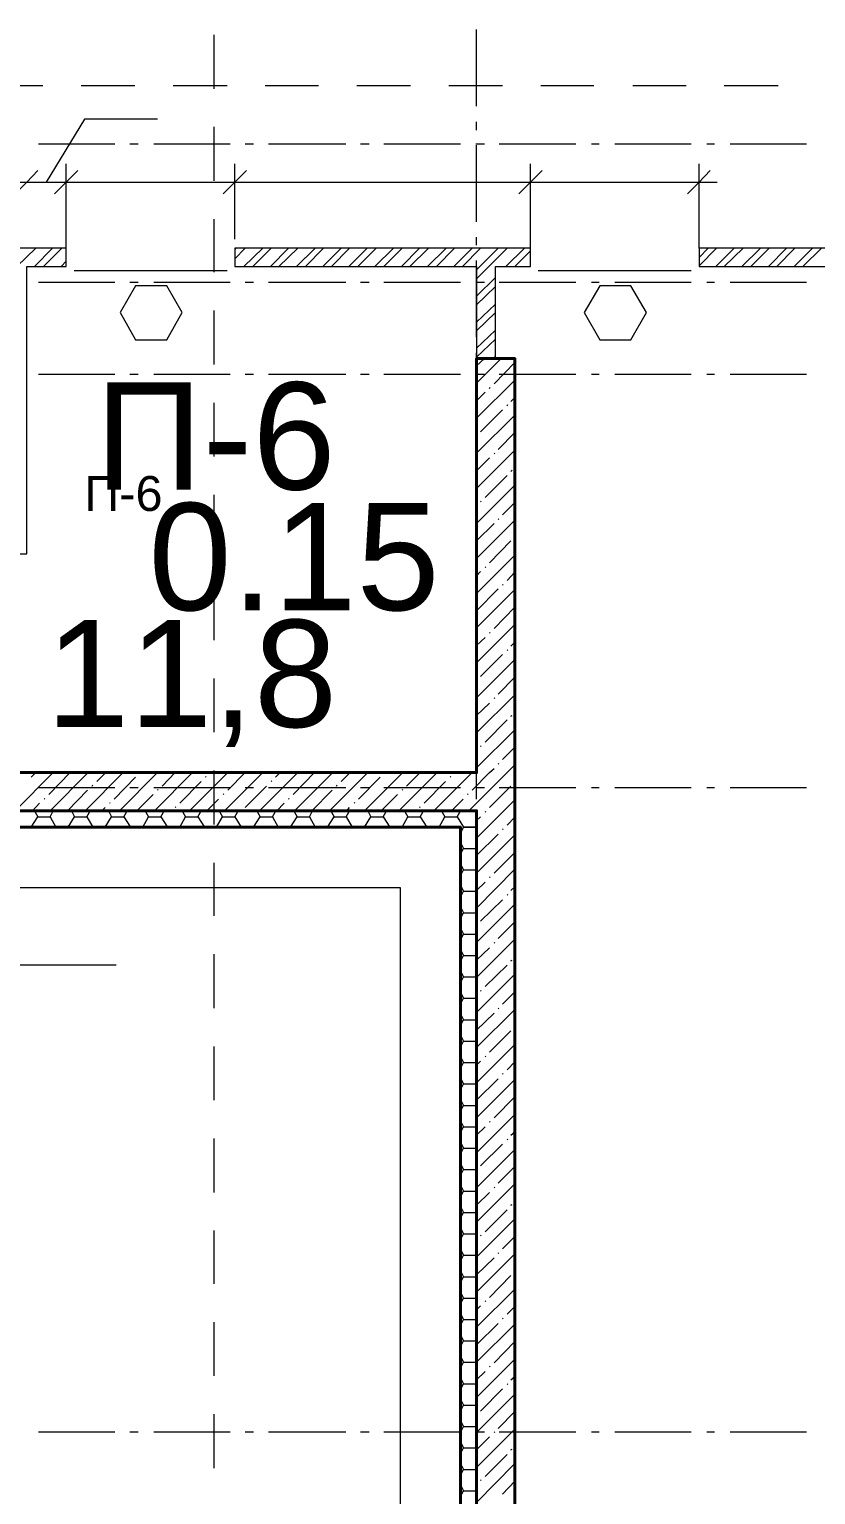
# Model space of a CAD drawing. Header units: millimetres. Extents: x -213547 to 415037, y -3642 to 106956.
# Drawn here: x -120404 to -115265, y 8437 to 18005 of the extents above; entities that cross this region are included whole.
import ezdxf

# ---------------------------------------------------------------- set-up
doc = ezdxf.new("R2010")
doc.units = ezdxf.units.MM
doc.layers.add('PDF _Текст', color=7, linetype='Continuous')
doc.styles.get("Standard").update_dxf_attribs({"font": 'arial.ttf'})

msp = doc.modelspace()

# ---------------------------------------------------------------- linework, layer by layer
at = {"lineweight": 9}
for points in [[(-122034.9, 12402), (-117980.7, 12402), (-117980.7, 4645.2), (-81234.7, 4645.2), (-81234.7, 27161.4), (-86394.6, 27161.4), (-95083.3, 27161.4), (-113278.4, 27161.4), (-113278.4, 32867.8), (-122094.2, 32867.8), (-122094.2, 32465.3)], [(-117480.8, 17502.5), (-117480.8, 18002.4)], [(-119196.6, 17616.9), (-119196.6, 17968.5)], [(-120666.6, 17638.1), (-120315, 17638.1)], [(-120065, 17638.1), (-119713.4, 17638.1)], [(-119463.4, 17638.1), (-119111.8, 17638.1)], [(-118861.9, 17638.1), (-118514.5, 17638.1)], [(-118264.6, 17638.1), (-117912.9, 17638.1)], [(-117663, 17638.1), (-117311.4, 17638.1)], [(-117061.4, 17638.1), (-116714.1, 17638.1)], [(-116459.9, 17638.1), (-116112.5, 17638.1)], [(-115862.6, 17638.1), (-115510.9, 17638.1)], [(-119565.1, 17417.8), (-120043.8, 17417.8), (-120293.8, 17006.9)], [(-119196.6, 17015.4), (-119196.6, 17367)], [(-117480.8, 17345.8), (-117480.8, 17400.9)], [(-120344.6, 17256.8), (-119844.7, 17256.8)], [(-119747.3, 17256.8), (-119692.2, 17256.8)], [(-119590.5, 17256.8), (-119090.7, 17256.8)], [(-118993.2, 17256.8), (-118938.1, 17256.8)], [(-118840.7, 17256.8), (-118336.6, 17256.8)], [(-118239.1, 17256.8), (-118184.1, 17256.8)], [(-118086.6, 17256.8), (-117586.7, 17256.8)], [(-117485.1, 17256.8), (-117430, 17256.8)], [(-117480.8, 16748.5), (-117480.8, 17248.4)], [(-117332.6, 17256.8), (-116832.7, 17256.8)], [(-116731, 17256.8), (-116680.2, 17256.8)], [(-116578.5, 17256.8), (-116078.6, 17256.8)], [(-115976.9, 17256.8), (-115926.1, 17256.8)], [(-115824.4, 17256.8), (-115324.5, 17256.8)], [(-120162.4, 16574.8), (-120162.4, 17006.9), (-120162.4, 17125.5)], [(-119061, 16634.1), (-119061, 17006.9), (-119061, 17125.5)], [(-117129.2, 16574.8), (-117129.2, 17006.9), (-117129.2, 17125.5)], [(-116027.8, 16574.8), (-116027.8, 17006.9), (-116027.8, 17125.5)], [(-121992.5, 17006.9), (-120543.7, 17006.9), (-120420.9, 17006.9), (-120162.4, 17006.9), (-119061, 17006.9), (-117129.2, 17006.9), (-115909.2, 17006.9)], [(-119196.6, 16418), (-119196.6, 16765.4)], [(-120543.7, 16396.8), (-120484.4, 16456.2), (-120361.6, 16574.8)], [(-120370, 16456.2), (-120251.4, 16574.8)], [(-120310.7, 16456.2), (-120192.1, 16574.8)], [(-119061, 16566.3), (-119052.5, 16574.8)], [(-119061, 16507), (-118993.2, 16574.8)], [(-119001.7, 16456.2), (-118878.8, 16574.8)], [(-118942.4, 16456.2), (-118823.8, 16574.8)], [(-118828, 16456.2), (-118709.4, 16574.8)], [(-118772.9, 16456.2), (-118650.1, 16574.8)], [(-118658.5, 16456.2), (-118535.7, 16574.8)], [(-118599.2, 16456.2), (-118480.6, 16574.8)], [(-118484.9, 16456.2), (-118366.2, 16574.8)], [(-118429.8, 16456.2), (-118311.2, 16574.8)], [(-118315.4, 16456.2), (-118196.8, 16574.8)], [(-118256.1, 16456.2), (-118137.5, 16574.8)], [(-118145.9, 16456.2), (-118023.1, 16574.8)], [(-118086.6, 16456.2), (-117968, 16574.8)], [(-117972.3, 16456.2), (-117853.6, 16574.8)], [(-117917.2, 16456.2), (-117794.3, 16574.8)], [(-117802.8, 16456.2), (-117679.9, 16574.8)], [(-117743.5, 16456.2), (-117624.9, 16574.8)], [(-117629.1, 16456.2), (-117510.5, 16574.8)], [(-117574, 16456.2), (-117455.4, 16574.8)], [(-117480.8, 16596), (-117480.8, 16646.8)], [(-117480.8, 16435), (-117459.7, 16456.2), (-117341, 16574.8)], [(-117480.8, 16375.7), (-117400.4, 16456.2), (-117281.7, 16574.8)], [(-117290.2, 16456.2), (-117167.4, 16574.8)], [(-117230.9, 16456.2), (-117129.2, 16557.8)], [(-116027.8, 16515.5), (-115968.5, 16574.8)], [(-116027.8, 16460.4), (-115913.4, 16574.8)], [(-115917.6, 16456.2), (-115799, 16574.8)], [(-115862.6, 16456.2), (-115739.7, 16574.8)], [(-115748.2, 16456.2), (-115625.3, 16574.8)], [(-115688.9, 16456.2), (-115570.3, 16574.8)], [(-115574.5, 16456.2), (-115455.9, 16574.8)], [(-115519.4, 16456.2), (-115400.8, 16574.8)], [(-115405, 16456.2), (-115286.4, 16574.8)], [(-115350, 16456.2), (-115227.1, 16574.8)], [(-120196.3, 16456.2), (-120162.4, 16490)], [(-117480.8, 15994.4), (-117480.8, 16494.3)], [(-120111.6, 16430.7), (-119111.8, 16430.7)], [(-117480.8, 16261.3), (-117358, 16384.1)], [(-117078.4, 16430.7), (-116078.6, 16430.7)], [(-120344.6, 16354.5), (-119844.7, 16354.5)], [(-119747.3, 16354.5), (-119692.2, 16354.5)], [(-119590.5, 16354.5), (-119090.7, 16354.5)], [(-118993.2, 16354.5), (-118938.1, 16354.5)], [(-118840.7, 16354.5), (-118336.6, 16354.5)], [(-118239.1, 16354.5), (-118184.1, 16354.5)], [(-118086.6, 16354.5), (-117586.7, 16354.5)], [(-117485.1, 16354.5), (-117430, 16354.5)], [(-117480.8, 16206.2), (-117358, 16324.8)], [(-117332.6, 16354.5), (-116832.7, 16354.5)], [(-116731, 16354.5), (-116680.2, 16354.5)], [(-116578.5, 16354.5), (-116078.6, 16354.5)], [(-115976.9, 16354.5), (-115926.1, 16354.5)], [(-115824.4, 16354.5), (-115324.5, 16354.5)], [(-117480.8, 16091.8), (-117358, 16210.4)], [(-119196.6, 15816.5), (-119196.6, 16168.1)], [(-117480.8, 16036.8), (-117358, 16155.4)], [(-117480.8, 15922.4), (-117358, 16041)], [(-117480.8, 15863.1), (-117358, 15981.7)], [(-117480.8, 15841.9), (-117480.8, 15892.7)], [(-117480.8, 15693.6), (-117319.9, 15854.6)], [(-117480.8, 15808), (-117430, 15854.6)], [(-117374.9, 15854.6), (-117358, 15871.5)], [(-117366.5, 15689.4), (-117230.9, 15829.2)], [(-120344.6, 15752.9), (-119844.7, 15752.9)], [(-119747.3, 15752.9), (-119692.2, 15752.9)], [(-119590.5, 15752.9), (-119090.7, 15752.9)], [(-118993.2, 15752.9), (-118938.1, 15752.9)], [(-118840.7, 15752.9), (-118336.6, 15752.9)], [(-118239.1, 15752.9), (-118184.1, 15752.9)], [(-118086.6, 15752.9), (-117586.7, 15752.9)], [(-117485.1, 15752.9), (-117430, 15752.9)], [(-117480.8, 15240.3), (-117480.8, 15740.2)], [(-117480.8, 15464.9), (-117230.9, 15714.8)], [(-117332.6, 15752.9), (-116832.7, 15752.9)], [(-116731, 15752.9), (-116680.2, 15752.9)], [(-116578.5, 15752.9), (-116078.6, 15752.9)], [(-115976.9, 15752.9), (-115926.1, 15752.9)], [(-115824.4, 15752.9), (-115324.5, 15752.9)], [(-117480.8, 15579.2), (-117425.8, 15634.3)], [(-117396.1, 15659.7), (-117391.9, 15668.2)], [(-117256.3, 15575), (-117230.9, 15600.4)], [(-119196.6, 15214.9), (-119196.6, 15566.5)], [(-117455.4, 15375.9), (-117311.4, 15519.9)], [(-117281.7, 15545.3), (-117277.5, 15553.8)], [(-117480.8, 15236.1), (-117230.9, 15486)], [(-117480.8, 15350.5), (-117476.6, 15350.5)], [(-117341, 15261.5), (-117230.9, 15371.7)], [(-117480.8, 15007.3), (-117230.9, 15257.3)], [(-117366.5, 15231.9), (-117362.2, 15236.1)], [(-117480.8, 15121.7), (-117396.1, 15206.4)], [(-117480.8, 15087.8), (-117480.8, 15138.7)], [(-117256.3, 15117.5), (-117247.8, 15125.9)], [(-117480.8, 14778.6), (-117230.9, 15028.5)], [(-117425.8, 14948), (-117281.7, 15092.1)], [(-119196.6, 14613.3), (-119196.6, 14965)], [(-117480.8, 14486.3), (-117480.8, 14986.1)], [(-117455.4, 14918.4), (-117451.2, 14922.6)], [(-117311.4, 14833.6), (-117230.9, 14914.1)], [(-117480.8, 14549.8), (-117230.9, 14799.7)], [(-117480.8, 14664.2), (-117366.5, 14778.6)], [(-117341, 14804), (-117336.8, 14808.2)], [(-117396.1, 14520.1), (-117256.3, 14664.2)], [(-117480.8, 14321), (-117230.9, 14571)], [(-117480.8, 14435.4), (-117455.4, 14465.1)], [(-117425.8, 14490.5), (-117421.5, 14494.7)], [(-117281.7, 14405.8), (-117230.9, 14460.8)], [(-119196.6, 14016), (-119196.6, 14363.4)], [(-117480.8, 14333.7), (-117480.8, 14388.8)], [(-117311.4, 14376.1), (-117307.2, 14380.3)], [(-117480.8, 14206.7), (-117341, 14350.7)], [(-117480.8, 14096.5), (-117230.9, 14346.5)], [(-117480.8, 13732.2), (-117480.8, 14232.1)], [(-117366.5, 14092.3), (-117230.9, 14232.1)], [(-117480.8, 13867.8), (-117230.9, 14117.7)], [(-117396.1, 14062.6), (-117391.9, 14066.9)], [(-117480.8, 13982.1), (-117425.8, 14033)], [(-117256.3, 13977.9), (-117230.9, 14003.3)], [(-117480.8, 13639), (-117230.9, 13888.9)], [(-117455.4, 13778.8), (-117311.4, 13922.8)], [(-117281.7, 13948.2), (-117277.5, 13952.5)], [(-119196.6, 13414.5), (-119196.6, 13766.1)], [(-117480.8, 13753.4), (-117476.6, 13753.4)], [(-117341, 13664.4), (-117230.9, 13774.6)], [(-117480.8, 13410.2), (-117230.9, 13660.2)], [(-117480.8, 13579.7), (-117480.8, 13634.8)], [(-117480.8, 13524.6), (-117396.1, 13605.1)], [(-117366.5, 13634.8), (-117362.2, 13639)], [(-117425.8, 13350.9), (-117281.7, 13495)], [(-117256.3, 13520.4), (-117247.8, 13524.6)], [(-117480.8, 12978.1), (-117480.8, 13482.2)], [(-117480.8, 13181.5), (-117230.9, 13431.4)], [(-117455.4, 13321.3), (-117451.2, 13325.5)], [(-117311.4, 13236.5), (-117230.9, 13317)], [(-117341, 13206.9), (-117336.8, 13211.1)], [(-120497.1, 12901.9), (-120247.2, 13151.8)], [(-120391.2, 13122.2), (-120361.6, 13151.8)], [(-120276.8, 13007.8), (-120137, 13151.8)], [(-120268.4, 12901.9), (-120018.4, 13151.8)], [(-120039.6, 12901.9), (-119789.6, 13151.8)], [(-119963.3, 13092.5), (-119904, 13151.8)], [(-119849, 12978.1), (-119709.2, 13122.2)], [(-119815.1, 12901.9), (-119565.1, 13151.8)], [(-119679.5, 13151.8), (-119675.3, 13151.8)], [(-119586.3, 12901.9), (-119336.4, 13151.8)], [(-119535.5, 13062.8), (-119450.7, 13151.8)], [(-119357.5, 12901.9), (-119107.6, 13151.8)], [(-119251.6, 13122.2), (-119247.4, 13126.4)], [(-119222, 13151.8), (-119222, 13151.8)], [(-119196.6, 12812.9), (-119196.6, 13164.5)], [(-119128.8, 12901.9), (-118878.8, 13151.8)], [(-119107.6, 13037.4), (-118993.2, 13151.8)], [(-118900, 12901.9), (-118650.1, 13151.8)], [(-118794.1, 13122.2), (-118764.5, 13151.8)], [(-118679.7, 13007.8), (-118539.9, 13151.8)], [(-118671.3, 12901.9), (-118421.3, 13151.8)], [(-118442.5, 12901.9), (-118192.5, 13151.8)], [(-118366.2, 13092.5), (-118306.9, 13151.8)], [(-118251.9, 12978.1), (-118112.1, 13122.2)], [(-118213.7, 12901.9), (-117963.8, 13151.8)], [(-118082.4, 13151.8), (-118078.2, 13151.8)], [(-117989.2, 12901.9), (-117739.3, 13151.8)], [(-117938.4, 13062.8), (-117849.4, 13151.8)], [(-117760.4, 12901.9), (-117510.5, 13151.8)], [(-117654.5, 13122.2), (-117650.3, 13126.4)], [(-117624.9, 13151.8), (-117624.9, 13151.8)], [(-117531.7, 12901.9), (-117281.7, 13151.8), (-117230.9, 13202.6)], [(-117510.5, 13037.4), (-117396.1, 13151.8), (-117366.5, 13177.2)], [(-120344.6, 13054.4), (-119844.7, 13054.4)], [(-120154, 12901.9), (-120022.6, 13037.4)], [(-119993, 13062.8), (-119988.8, 13071.3)], [(-119747.3, 13054.4), (-119692.2, 13054.4)], [(-119590.5, 13054.4), (-119090.7, 13054.4)], [(-119565.1, 13037.4), (-119560.9, 13041.7)], [(-119421.1, 12952.7), (-119281.3, 13092.5)], [(-118993.2, 12923), (-118853.4, 13062.8)], [(-118993.2, 13054.4), (-118938.1, 13054.4)], [(-118840.7, 13054.4), (-118336.6, 13054.4)], [(-118823.8, 13092.5), (-118819.5, 13096.7)], [(-118556.9, 12901.9), (-118425.5, 13037.4)], [(-118395.9, 13062.8), (-118391.7, 13071.3)], [(-118239.1, 13054.4), (-118184.1, 13054.4)], [(-118086.6, 13054.4), (-117586.7, 13054.4)], [(-117968, 13037.4), (-117963.8, 13041.7)], [(-117824, 12952.7), (-117684.2, 13092.5)], [(-117485.1, 13054.4), (-117430, 13054.4)], [(-117396.1, 12923), (-117256.3, 13062.8)], [(-117332.6, 13054.4), (-116832.7, 13054.4)], [(-116731, 13054.4), (-116680.2, 13054.4)], [(-116578.5, 13054.4), (-116078.6, 13054.4)], [(-115976.9, 13054.4), (-115926.1, 13054.4)], [(-115824.4, 13054.4), (-115324.5, 13054.4)], [(-120382.7, 12901.9), (-120336.1, 12952.7)], [(-120306.5, 12978.1), (-120302.2, 12982.4)], [(-119929.4, 12901.9), (-119908.3, 12923)], [(-119878.6, 12952.7), (-119874.4, 12956.9)], [(-119700.7, 12901.9), (-119594.8, 13007.8)], [(-119450.7, 12923), (-119446.5, 12927.3)], [(-119243.2, 12901.9), (-119166.9, 12978.1)], [(-119137.3, 13007.8), (-119133, 13012)], [(-118785.6, 12901.9), (-118739, 12952.7)], [(-118709.4, 12978.1), (-118705.1, 12982.4)], [(-118328.1, 12901.9), (-118311.2, 12923)], [(-118281.5, 12952.7), (-118277.3, 12956.9)], [(-118103.6, 12901.9), (-117997.7, 13007.8)], [(-117853.6, 12923), (-117849.4, 12927.3)], [(-117646.1, 12901.9), (-117569.8, 12978.1)], [(-117540.2, 13007.8), (-117535.9, 13012)], [(-117480.8, 12723.9), (-117302.9, 12901.9), (-117230.9, 12973.9)], [(-120391.2, 12796), (-120348.8, 12863.7)], [(-120365.8, 12893.4), (-120348.8, 12863.7), (-120268.4, 12863.7), (-120230.2, 12796)], [(-120268.4, 12863.7), (-120251.4, 12893.4)], [(-120149.7, 12796), (-120107.4, 12863.7)], [(-120124.3, 12893.4), (-120107.4, 12863.7), (-120026.9, 12863.7), (-119988.8, 12796)], [(-120026.9, 12863.7), (-120009.9, 12893.4)], [(-119904, 12796), (-119908.3, 12796), (-119865.9, 12863.7)], [(-119882.8, 12893.4), (-119865.9, 12863.7), (-119785.4, 12863.7), (-119743, 12796), (-119747.3, 12796)], [(-119785.4, 12863.7), (-119768.5, 12893.4)], [(-119662.6, 12796), (-119624.4, 12863.7)], [(-119641.4, 12893.4), (-119624.4, 12863.7), (-119543.9, 12863.7), (-119501.6, 12796)], [(-119543.9, 12863.7), (-119527, 12893.4)], [(-119421.1, 12796), (-119383, 12863.7)], [(-119399.9, 12893.4), (-119383, 12863.7), (-119302.5, 12863.7), (-119260.1, 12796)], [(-119302.5, 12863.7), (-119285.5, 12893.4)], [(-119179.6, 12796), (-119141.5, 12863.7)], [(-119158.4, 12893.4), (-119141.5, 12863.7), (-119061, 12863.7), (-119018.6, 12796)], [(-119061, 12863.7), (-119044.1, 12893.4)], [(-118938.1, 12796), (-118895.8, 12863.7)], [(-118912.7, 12893.4), (-118895.8, 12863.7), (-118815.3, 12863.7), (-118777.2, 12796)], [(-118815.3, 12863.7), (-118798.3, 12893.4)], [(-118696.7, 12796), (-118654.3, 12863.7)], [(-118671.3, 12893.4), (-118654.3, 12863.7), (-118573.8, 12863.7), (-118535.7, 12796)], [(-118573.8, 12863.7), (-118556.9, 12893.4)], [(-118455.2, 12796), (-118412.8, 12863.7)], [(-118429.8, 12893.4), (-118412.8, 12863.7), (-118332.3, 12863.7), (-118294.2, 12796)], [(-118332.3, 12863.7), (-118315.4, 12893.4)], [(-118209.5, 12796), (-118213.7, 12796), (-118171.4, 12863.7)], [(-118188.3, 12893.4), (-118171.4, 12863.7), (-118090.9, 12863.7), (-118048.5, 12796), (-118052.7, 12796)], [(-118090.9, 12863.7), (-118073.9, 12893.4)], [(-117968, 12796), (-117929.9, 12863.7)], [(-117946.8, 12893.4), (-117929.9, 12863.7), (-117849.4, 12863.7), (-117807, 12796)], [(-117849.4, 12863.7), (-117832.5, 12893.4)], [(-117726.5, 12796), (-117688.4, 12863.7)], [(-117705.4, 12893.4), (-117688.4, 12863.7), (-117607.9, 12863.7), (-117591, 12893.4)], [(-117607.9, 12863.7), (-117565.6, 12796), (-117489.3, 12796), (-117565.6, 12796), (-117586.7, 12757.8)], [(-117480.8, 12825.6), (-117480.8, 12880.7)], [(-117480.8, 12838.3), (-117455.4, 12863.7)], [(-117425.8, 12893.4), (-117421.5, 12897.6)], [(-117281.7, 12808.7), (-117230.9, 12859.5)], [(-122034.9, 8792.6), (-122034.9, 12791.7), (-117591, 12791.7), (-117591, 5145.1)], [(-120391.2, 12796), (-120391.2, 12796)], [(-120230.2, 12796), (-120230.2, 12796)], [(-120149.7, 12796), (-120149.7, 12796)], [(-119988.8, 12796), (-119988.8, 12796)], [(-119662.6, 12796), (-119662.6, 12796)], [(-119501.6, 12796), (-119501.6, 12796)], [(-119421.1, 12796), (-119421.1, 12796)], [(-119260.1, 12796), (-119260.1, 12796)], [(-119179.6, 12796), (-119179.6, 12796)], [(-119018.6, 12796), (-119018.6, 12796)], [(-118938.1, 12796), (-118938.1, 12796)], [(-118777.2, 12796), (-118777.2, 12796)], [(-118696.7, 12796), (-118696.7, 12796)], [(-118535.7, 12796), (-118535.7, 12796)], [(-118455.2, 12796), (-118455.2, 12796)], [(-118294.2, 12796), (-118294.2, 12796)], [(-117968, 12796), (-117968, 12796)], [(-117807, 12796), (-117807, 12796)], [(-117726.5, 12796), (-117726.5, 12796)], [(-117480.8, 12609.6), (-117341, 12749.4)], [(-117480.8, 12495.2), (-117230.9, 12745.1)], [(-117480.8, 12228.3), (-117480.8, 12728.2)], [(-117311.4, 12779), (-117307.2, 12783.2)], [(-117586.7, 12694.3), (-117565.6, 12656.2), (-117489.3, 12656.2)], [(-117586.7, 12618), (-117565.6, 12656.2)], [(-117366.5, 12495.2), (-117230.9, 12630.7)], [(-119196.6, 12215.6), (-119196.6, 12563)], [(-117586.7, 12554.5), (-117565.6, 12516.4), (-117489.3, 12516.4)], [(-119836.2, 11893.6), (-121115.6, 11893.6), (-121632.5, 12495.2)], [(-117586.7, 12478.2), (-117565.6, 12516.4)], [(-117480.8, 12266.4), (-117230.9, 12520.6)], [(-117396.1, 12465.5), (-117391.9, 12469.8)], [(-117586.7, 12414.7), (-117565.6, 12376.6), (-117489.3, 12376.6)], [(-117586.7, 12338.4), (-117565.6, 12376.6)], [(-117480.8, 12380.8), (-117425.8, 12435.9)], [(-117281.7, 12351.1), (-117277.5, 12355.4)], [(-117256.3, 12380.8), (-117230.9, 12406.2)], [(-117586.7, 12274.9), (-117565.6, 12236.8), (-117489.3, 12236.8)], [(-117480.8, 12041.9), (-117230.9, 12291.8)], [(-117455.4, 12181.7), (-117311.4, 12321.5)], [(-117586.7, 12198.6), (-117565.6, 12236.8)], [(-117480.8, 12156.3), (-117476.6, 12156.3)], [(-117341, 12067.3), (-117230.9, 12177.5)], [(-117586.7, 12135.1), (-117565.6, 12097), (-117489.3, 12097)], [(-117586.7, 12058.8), (-117565.6, 12097)], [(-117480.8, 12071.5), (-117480.8, 12126.6)], [(-117480.8, 11813.1), (-117230.9, 12063.1)], [(-119196.6, 11614), (-119196.6, 11965.6)], [(-117586.7, 11995.3), (-117565.6, 11957.2), (-117489.3, 11957.2)], [(-117480.8, 11927.5), (-117396.1, 12008)], [(-117480.8, 11474.2), (-117480.8, 11974.1)], [(-117366.5, 12037.7), (-117362.2, 12041.9)], [(-117586.7, 11919), (-117565.6, 11957.2)], [(-117425.8, 11753.8), (-117281.7, 11893.6)], [(-117256.3, 11923.3), (-117247.8, 11927.5)], [(-117586.7, 11855.5), (-117565.6, 11817.4), (-117489.3, 11817.4)], [(-117586.7, 11779.2), (-117565.6, 11817.4)], [(-117480.8, 11584.4), (-117230.9, 11834.3)], [(-117586.7, 11715.7), (-117565.6, 11677.6), (-117489.3, 11677.6)], [(-117586.7, 11639.4), (-117565.6, 11677.6)], [(-117455.4, 11724.2), (-117451.2, 11728.4)], [(-117311.4, 11639.4), (-117230.9, 11719.9)], [(-117480.8, 11355.6), (-117230.9, 11605.5)], [(-117480.8, 11470), (-117366.5, 11580.1)], [(-117341, 11609.8), (-117336.8, 11614)], [(-117586.7, 11575.9), (-117565.6, 11537.8), (-117489.3, 11537.8)], [(-117586.7, 11499.6), (-117565.6, 11537.8)], [(-117586.7, 11436.1), (-117565.6, 11398), (-117489.3, 11398)], [(-117586.7, 11359.8), (-117565.6, 11398)], [(-117396.1, 11325.9), (-117256.3, 11465.7)], [(-119196.6, 11012.5), (-119196.6, 11364.1)], [(-117586.7, 11296.3), (-117565.6, 11258.2), (-117489.3, 11258.2)], [(-117480.8, 11126.8), (-117230.9, 11376.8)], [(-117480.8, 11321.7), (-117480.8, 11372.5)], [(-117425.8, 11296.3), (-117421.5, 11300.5)], [(-117586.7, 11220), (-117565.6, 11258.2)], [(-117480.8, 11241.2), (-117455.4, 11266.6)], [(-117480.8, 10720.1), (-117480.8, 11220)], [(-117281.7, 11211.6), (-117230.9, 11262.4)], [(-117586.7, 11156.5), (-117565.6, 11118.4), (-117489.3, 11118.4)], [(-117586.7, 11080.2), (-117565.6, 11118.4)], [(-117480.8, 11012.5), (-117341, 11152.3)], [(-117480.8, 10898.1), (-117230.9, 11148)], [(-117311.4, 11181.9), (-117307.2, 11186.1)], [(-117586.7, 11016.7), (-117565.6, 10978.6), (-117489.3, 10978.6)], [(-117366.5, 10898.1), (-117230.9, 11033.6)], [(-117586.7, 10940.4), (-117565.6, 10978.6)], [(-117480.8, 10669.3), (-117230.9, 10919.3)], [(-117586.7, 10876.9), (-117565.6, 10838.8), (-117489.3, 10838.8)], [(-117586.7, 10800.6), (-117565.6, 10838.8)], [(-117480.8, 10783.7), (-117425.8, 10838.8)], [(-117396.1, 10868.4), (-117391.9, 10872.7)], [(-119196.6, 10410.9), (-119196.6, 10762.5)], [(-117586.7, 10737.1), (-117565.6, 10699), (-117489.3, 10699)], [(-117455.4, 10584.6), (-117311.4, 10724.4)], [(-117281.7, 10754), (-117277.5, 10758.3)], [(-117256.3, 10783.7), (-117230.9, 10804.9)], [(-117586.7, 10660.8), (-117565.6, 10699)], [(-117480.8, 10440.5), (-117230.9, 10690.5)], [(-117586.7, 10597.3), (-117565.6, 10559.2), (-117489.3, 10559.2)], [(-117586.7, 10521), (-117565.6, 10559.2)], [(-117480.8, 10567.6), (-117480.8, 10618.5)], [(-117480.8, 10554.9), (-117476.6, 10559.2)], [(-117341, 10470.2), (-117230.9, 10580.3)], [(-117586.7, 10457.5), (-117565.6, 10419.4), (-117489.3, 10419.4)], [(-117480.8, 10216), (-117230.9, 10466)], [(-117480.8, 9966.1), (-117480.8, 10466)], [(-117366.5, 10440.5), (-117362.2, 10444.8)], [(-117586.7, 10381.2), (-117565.6, 10419.4)], [(-117480.8, 10326.2), (-117396.1, 10410.9)], [(-117586.7, 10317.7), (-117565.6, 10279.6), (-117489.3, 10279.6)], [(-117586.7, 10241.4), (-117565.6, 10279.6)], [(-117425.8, 10152.5), (-117281.7, 10296.5)], [(-117256.3, 10326.2), (-117247.8, 10330.4)], [(-119196.6, 9813.6), (-119196.6, 10161)], [(-117586.7, 10177.9), (-117565.6, 10139.8), (-117489.3, 10139.8)], [(-117480.8, 9987.3), (-117230.9, 10237.2)], [(-117586.7, 10101.6), (-117565.6, 10139.8)], [(-117455.4, 10127.1), (-117451.2, 10131.3)], [(-117311.4, 10042.3), (-117230.9, 10122.8)], [(-117586.7, 10038.1), (-117565.6, 10000), (-117489.3, 10000)], [(-117586.7, 9961.8), (-117565.6, 10000)], [(-117480.8, 9758.5), (-117230.9, 10008.4)], [(-117480.8, 9872.9), (-117366.5, 9983)], [(-117341, 10012.7), (-117336.8, 10016.9)], [(-117586.7, 9898.3), (-117565.6, 9860.2), (-117489.3, 9860.2)], [(-117586.7, 9822), (-117565.6, 9860.2)], [(-117480.8, 9813.6), (-117480.8, 9864.4)], [(-117396.1, 9724.6), (-117256.3, 9868.6)], [(-117480.8, 9529.7), (-117230.9, 9779.7)], [(-117586.7, 9758.5), (-117565.6, 9720.4), (-117489.3, 9720.4)], [(-117586.7, 9682.2), (-117565.6, 9720.4)], [(-117480.8, 9212), (-117480.8, 9711.9)], [(-117480.8, 9644.1), (-117455.4, 9669.5)], [(-117425.8, 9699.2), (-117421.5, 9703.4)], [(-117281.7, 9614.5), (-117230.9, 9665.3)], [(-117586.7, 9618.7), (-117565.6, 9580.6), (-117489.3, 9580.6)], [(-117586.7, 9542.4), (-117565.6, 9580.6)], [(-117311.4, 9584.8), (-117307.2, 9589)], [(-119196.6, 9212), (-119196.6, 9563.6)], [(-117586.7, 9478.9), (-117565.6, 9440.8), (-117489.3, 9440.8)], [(-117480.8, 9415.4), (-117341, 9555.2)], [(-117480.8, 9301), (-117230.9, 9550.9)], [(-117586.7, 9402.6), (-117565.6, 9440.8)], [(-117366.5, 9296.7), (-117230.9, 9436.5)], [(-117586.7, 9339.1), (-117565.6, 9301), (-117489.3, 9301)], [(-117586.7, 9262.8), (-117565.6, 9301)], [(-117480.8, 9072.2), (-117230.9, 9322.2)], [(-117586.7, 9199.3), (-117565.6, 9161.2), (-117489.3, 9161.2)], [(-117480.8, 9186.6), (-117425.8, 9241.7)], [(-117396.1, 9271.3), (-117391.9, 9275.6)], [(-117256.3, 9186.6), (-117230.9, 9207.8)], [(-117586.7, 9123), (-117565.6, 9161.2)], [(-117480.8, 9059.5), (-117480.8, 9114.6)], [(-117480.8, 8843.4), (-117230.9, 9093.4)], [(-117455.4, 8983.2), (-117311.4, 9127.3)], [(-117281.7, 9156.9), (-117277.5, 9161.2)], [(-117586.7, 9059.5), (-117565.6, 9021.4), (-117489.3, 9021.4)], [(-117586.7, 8983.2), (-117565.6, 9021.4)], [(-119196.6, 8610.4), (-119196.6, 8962.1)], [(-117586.7, 8919.7), (-117565.6, 8881.6), (-117489.3, 8881.6)], [(-117480.8, 8957.8), (-117476.6, 8962.1)], [(-117480.8, 8457.9), (-117480.8, 8957.8)], [(-117341, 8868.9), (-117230.9, 8979)], [(-120344.6, 8847.7), (-119844.7, 8847.7)], [(-119747.3, 8847.7), (-119692.2, 8847.7)], [(-119590.5, 8847.7), (-119090.7, 8847.7)], [(-118993.2, 8847.7), (-118938.1, 8847.7)], [(-118840.7, 8847.7), (-118336.6, 8847.7)], [(-118239.1, 8847.7), (-118184.1, 8847.7)], [(-118086.6, 8847.7), (-117586.7, 8847.7)], [(-117586.7, 8843.4), (-117565.6, 8881.6)], [(-117485.1, 8847.7), (-117430, 8847.7)], [(-117480.8, 8614.7), (-117230.9, 8864.6)], [(-117480.8, 8729.1), (-117396.1, 8813.8)], [(-117366.5, 8843.4), (-117362.2, 8847.7)], [(-117332.6, 8847.7), (-116832.7, 8847.7)], [(-116731, 8847.7), (-116680.2, 8847.7)], [(-116578.5, 8847.7), (-116078.6, 8847.7)], [(-115976.9, 8847.7), (-115926.1, 8847.7)], [(-115824.4, 8847.7), (-115324.5, 8847.7)], [(-117586.7, 8779.9), (-117565.6, 8741.8), (-117489.3, 8741.8)], [(-117586.7, 8703.6), (-117565.6, 8741.8)], [(-117256.3, 8729.1), (-117247.8, 8733.3)], [(-117586.7, 8640.1), (-117565.6, 8602), (-117489.3, 8602)], [(-117480.8, 8385.9), (-117230.9, 8640.1)], [(-117425.8, 8555.4), (-117281.7, 8699.4)], [(-117586.7, 8563.8), (-117565.6, 8602)], [(-117455.4, 8530), (-117451.2, 8534.2)], [(-117311.4, 8441), (-117230.9, 8525.7)], [(-117586.7, 8500.3), (-117565.6, 8462.2), (-117489.3, 8462.2)], [(-117586.7, 8424.1), (-117565.6, 8462.2)]]:
    msp.add_lwpolyline(points, dxfattribs=at)
at = {"lineweight": 40}
for points in [[(-121873.9, 14698.1), (-121873.9, 17705.9), (-122094.2, 17705.9), (-122094.2, 13151.8), (-122094.2, 12901.9), (-117480.8, 12901.9), (-117480.8, 5145.1), (-117230.9, 5145.1), (-113206.4, 5145.1), (-113206.4, 5395.1), (-117230.9, 5395.1), (-117230.9, 12901.9), (-117230.9, 13151.8), (-117230.9, 15854.6), (-117480.8, 15854.6), (-117480.8, 13151.8), (-121873.9, 13151.8), (-121873.9, 14579.5)], [(-122034.9, 8690.9), (-122034.9, 8792.6), (-122034.9, 12791.7), (-122034.9, 12796), (-117586.7, 12796), (-117586.7, 12791.7), (-117586.7, 5145.1), (-117586.7, 5043.4), (-81632.9, 5043.4), (-81632.9, 5145.1), (-81632.9, 5043.4)]]:
    msp.add_lwpolyline(points, dxfattribs=at)
at = {"lineweight": 18}
for points in [[(-120348.8, 17083.1), (-120420.9, 17006.9), (-120497.1, 16930.6)], [(-120086.2, 17083.1), (-120162.4, 17006.9), (-120238.7, 16930.6)], [(-118984.7, 17083.1), (-119061, 17006.9), (-119137.3, 16930.6)], [(-117053, 17083.1), (-117129.2, 17006.9), (-117205.5, 16930.6)], [(-115955.8, 17083.1), (-116027.8, 17006.9), (-116104, 16930.6)]]:
    msp.add_lwpolyline(points, dxfattribs=at)
at = {"lineweight": 9}
for points in [[(-121873.9, 14579.5), (-120543.7, 14579.5), (-120420.9, 14579.5), (-120420.9, 16456.2), (-120162.4, 16456.2), (-120162.4, 16574.8), (-120543.7, 16574.8), (-120543.7, 16456.2), (-120543.7, 14698.1), (-121873.9, 14698.1)], [(-117358, 15854.6), (-117358, 16456.2), (-117129.2, 16456.2), (-117129.2, 16574.8), (-119061, 16574.8), (-119061, 16456.2), (-117480.8, 16456.2), (-117480.8, 15854.6)], [(-112507.4, 15854.6), (-112507.4, 16456.2), (-109414.8, 16456.2), (-109414.8, 16574.8), (-116027.8, 16574.8), (-116027.8, 16456.2), (-112626, 16456.2), (-112626, 15854.6)], [(-119709.2, 16329.1), (-119810.8, 16155.4), (-119709.2, 15977.5), (-119505.8, 15977.5), (-119404.1, 16155.4), (-119505.8, 16329.1)], [(-116675.9, 16329.1), (-116777.6, 16155.4), (-116675.9, 15977.5), (-116472.6, 15977.5), (-116370.9, 16155.4), (-116472.6, 16329.1)]]:
    msp.add_lwpolyline(points, close=True, dxfattribs=at)

# ---------------------------------------------------------------- texts
at = {"char_height": 700, "attachment_point": 4}
for s, insert in [('П-6', (-119974.2, 15344.6)), ('0.15', (-119625.2, 14556.8)), ('11,8', (-120295.2, 13733.7))]:
    msp.add_mtext(s, dxfattribs=dict(at, insert=insert))
at = {"layer": 'PDF _Текст', "insert": (-120044.5, 14972.2), "char_height": 227.67, "attachment_point": 4}
msp.add_mtext('П-6', dxfattribs=at)

doc.saveas('drawing.dxf')
